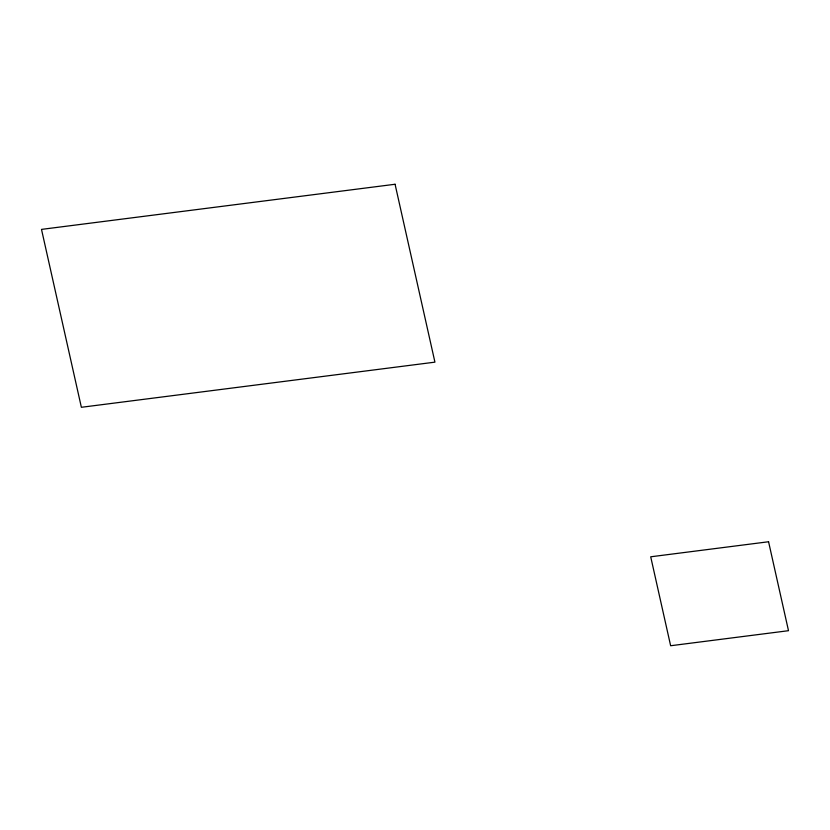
<?xml version="1.0" encoding="UTF-8"?>
<svg xmlns="http://www.w3.org/2000/svg" width="830" height="830" viewBox="0 0 830 830"><rect width="100%" height="100%" fill="white"/><g stroke="black" fill="none" stroke-linecap="round" stroke-linejoin="round"><path stroke-width="1.25" d="M395.07 184.26L41.5 229.391L81.371 407.291L434.93 362.15L395.07 184.26M768.57 541.751L650.71 556.795L670.64 645.74L788.5 630.696L768.57 541.751"/></g></svg>
